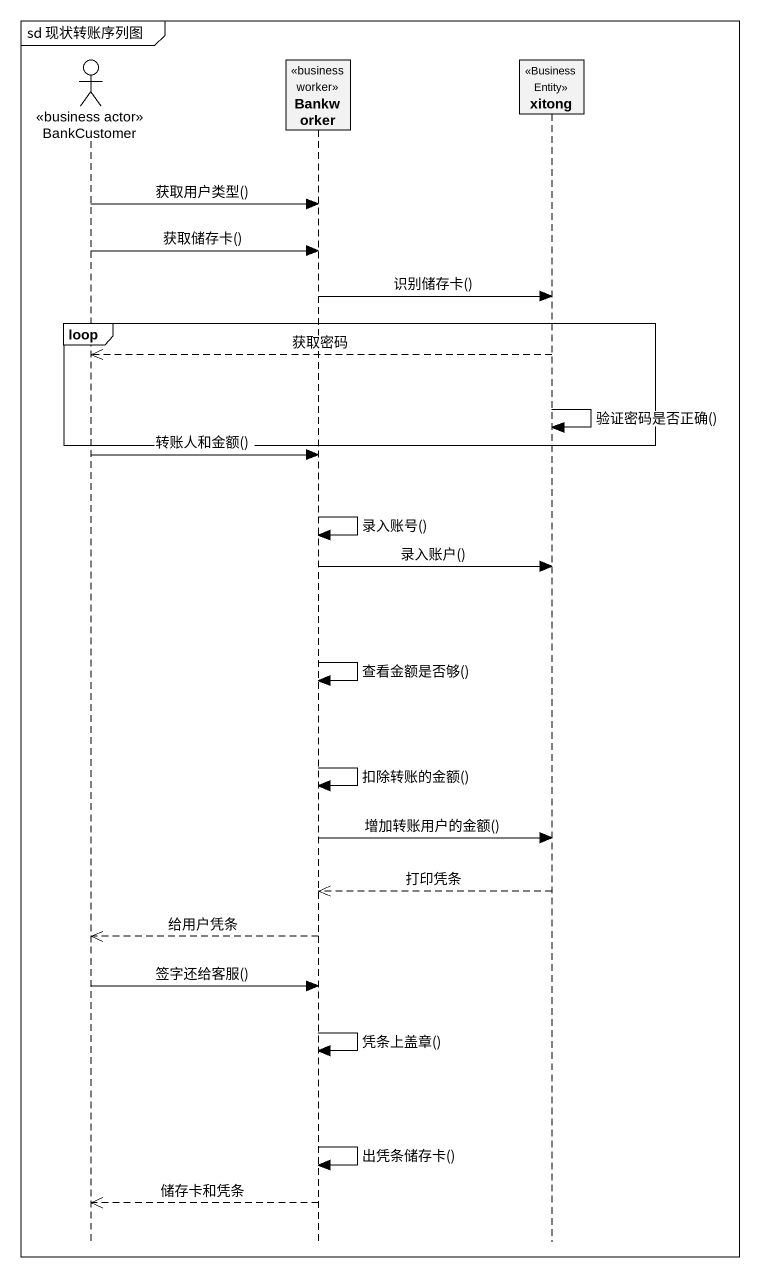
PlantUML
@startuml
mainframe sd 现状转账序列图
hide footbox
actor BankCustomer <<business actor>>
participant Bankworker <<business worker>>
participant xitong <<Business Entity>>

BankCustomer -> Bankworker : 获取用户类型()
BankCustomer -> Bankworker : 获取储存卡()
Bankworker -> xitong : 识别储存卡()
loop
  xitong -->> BankCustomer : 获取密码
  xitong -> xitong : 验证密码是否正确()
end
BankCustomer -> Bankworker : 转账人和金额()
Bankworker -> Bankworker : 录入账号()
Bankworker -> xitong : 录入账户()
Bankworker -> Bankworker : 查看金额是否够()
Bankworker -> Bankworker : 扣除转账的金额()
Bankworker -> xitong : 增加转账用户的金额()
xitong -->> Bankworker : 打印凭条
Bankworker -->> BankCustomer : 给用户凭条
BankCustomer -> Bankworker : 签字还给客服()
Bankworker -> Bankworker : 凭条上盖章()
Bankworker -> Bankworker : 出凭条储存卡()
Bankworker -->> BankCustomer : 储存卡和凭条
@enduml
